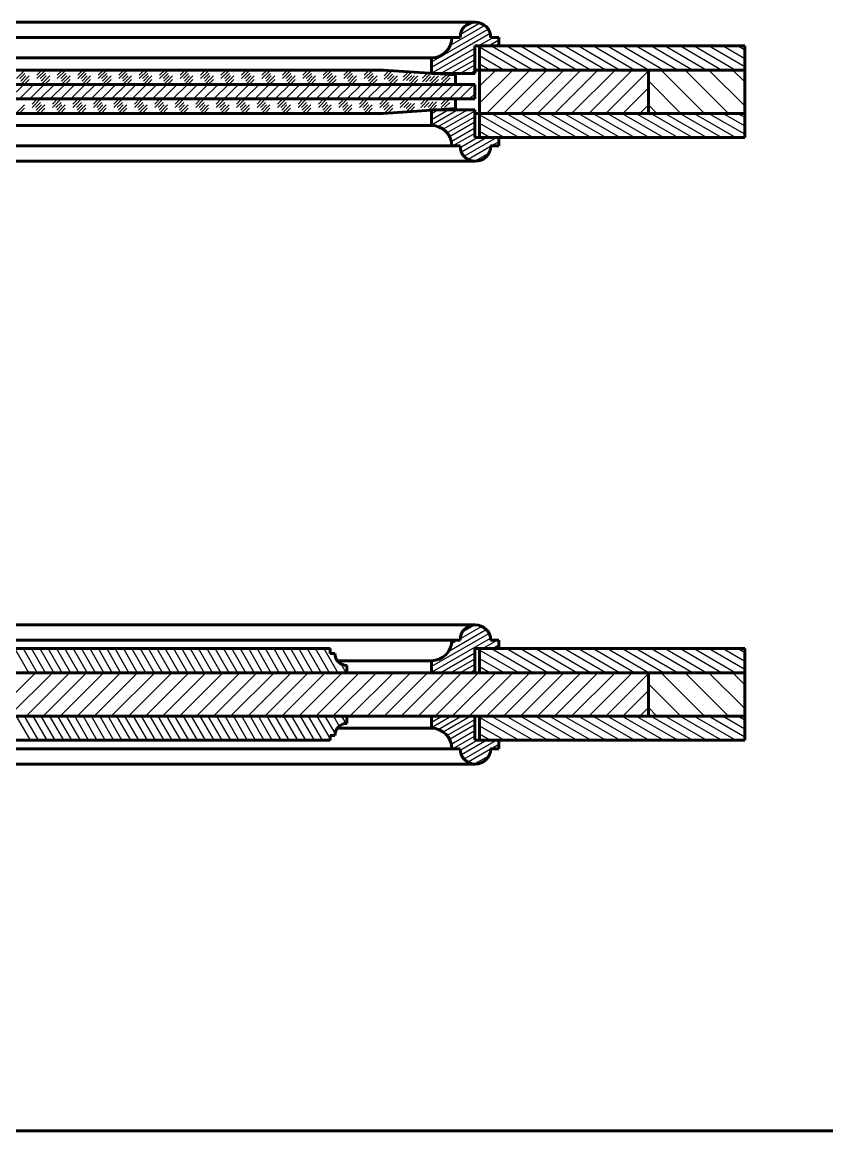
# Model space of a CAD drawing. Header units: inches. Extents: x -4554 to 14101, y -13650 to 2449.
# Drawn here: x 3500.3 to 3834, y -13500 to -13040.1 of the extents above; entities that cross this region are included whole.
import ezdxf

# ---------------------------------------------------------------- set-up
doc = ezdxf.new("R2010")
doc.units = ezdxf.units.IN
doc.layers.add('Слой1', color=7, linetype='Continuous')

# ---------------------------------------------------------------- blocks, each defined once
blk = doc.blocks.new('*B84')
at = {"layer": 'Слой1', "linetype": 'Continuous'}
for p, q in [((3487.76, -13328), (3505.76, -13310)), ((3512.83, -13310), (3494.83, -13328)), ((3501.91, -13328), (3519.91, -13310)), ((3526.98, -13310), (3508.98, -13328)), ((3516.05, -13328), (3534.05, -13310)), ((3541.12, -13310), (3523.12, -13328)), ((3530.19, -13328), (3548.19, -13310)), ((3555.26, -13310), (3537.26, -13328)), ((3544.33, -13328), (3562.33, -13310)), ((3569.4, -13310), (3551.4, -13328)), ((3558.47, -13328), (3576.47, -13310)), ((3583.55, -13310), (3565.55, -13328)), ((3572.62, -13328), (3590.62, -13310)), ((3597.69, -13310), (3579.69, -13328)), ((3586.76, -13328), (3604.76, -13310)), ((3611.83, -13310), (3593.83, -13328)), ((3600.9, -13328), (3618.9, -13310)), ((3625.97, -13310), (3607.97, -13328)), ((3615.04, -13328), (3633.04, -13310)), ((3640.11, -13310), (3622.11, -13328)), ((3629.19, -13328), (3647.19, -13310)), ((3654.26, -13310), (3636.26, -13328)), ((3643.33, -13328), (3661.33, -13310)), ((3668.4, -13310), (3650.4, -13328)), ((3657.47, -13328), (3675.47, -13310)), ((3682.54, -13310), (3664.54, -13328)), ((3671.61, -13328), (3689.61, -13310)), ((3696.68, -13310), (3678.68, -13328)), ((3685.75, -13328), (3703.75, -13310)), ((3710.82, -13310), (3692.82, -13328)), ((3699.9, -13328), (3717.9, -13310)), ((3724.97, -13310), (3706.97, -13328)), ((3714.04, -13328), (3732.04, -13310)), ((3739.11, -13310), (3721.11, -13328)), ((3728.18, -13328), (3746.18, -13310)), ((3753.25, -13310), (3735.25, -13328)), ((3742.32, -13328), (3760, -13310.32)), ((3760, -13317.39), (3749.39, -13328)), ((3756.46, -13328), (3760, -13324.46))]:
    blk.add_line(p, q, dxfattribs=at)
blk = doc.blocks.new('*B85')
at = {"layer": 'Слой1', "linetype": 'Continuous'}
for p, q in [((3765.35, -13310), (3783.35, -13328)), ((3793.25, -13328), (3775.25, -13310)), ((3785.15, -13310), (3800, -13324.85)), ((3800, -13314.95), (3795.05, -13310)), ((3773.45, -13328), (3760, -13314.55)), ((3760, -13324.45), (3763.55, -13328))]:
    blk.add_line(p, q, dxfattribs=at)
blk = doc.blocks.new('*B87')
at = {"layer": 'Слой1', "linetype": 'Continuous'}
for p, q in [((3706.32, -13310), (3690, -13300.58)), ((3695, -13300), (3712.32, -13310)), ((3718.32, -13310), (3701, -13300)), ((3707, -13300), (3724.32, -13310)), ((3730.32, -13310), (3713, -13300)), ((3719, -13300), (3736.32, -13310)), ((3742.32, -13310), (3725, -13300)), ((3731, -13300), (3748.32, -13310)), ((3754.32, -13310), (3737, -13300)), ((3743, -13300), (3760.32, -13310)), ((3766.32, -13310), (3749, -13300)), ((3755, -13300), (3772.32, -13310)), ((3778.32, -13310), (3761, -13300)), ((3767, -13300), (3784.32, -13310)), ((3790.32, -13310), (3773, -13300)), ((3779, -13300), (3796.32, -13310)), ((3800, -13308.66), (3785, -13300)), ((3791, -13300), (3800, -13305.2)), ((3800, -13301.73), (3797, -13300)), ((3690, -13304.04), (3700.32, -13310)), ((3694.32, -13310), (3690, -13307.51))]:
    blk.add_line(p, q, dxfattribs=at)
blk = doc.blocks.new('*B89')
at = {"layer": 'Слой1', "linetype": 'Continuous'}
for p, q in [((3693.92, -13293.65), (3670, -13307.46)), ((3677.22, -13300.98), (3692.75, -13292.02)), ((3690.94, -13290.75), (3681.92, -13295.96)), ((3682.9, -13293.09), (3687.97, -13290.16)), ((3670, -13309.77), (3694.54, -13295.6)), ((3680.98, -13296.5), (3678.36, -13298.01)), ((3697.38, -13296.5), (3691.32, -13300)), ((3695.32, -13300), (3698, -13298.45)), ((3688, -13301.92), (3674, -13310)), ((3670, -13305.15), (3670.27, -13305)), ((3678, -13310), (3688, -13304.23)), ((3688, -13306.54), (3682, -13310)), ((3686, -13310), (3688, -13308.85))]:
    blk.add_line(p, q, dxfattribs=at)
blk = doc.blocks.new('*B91')
at = {"layer": 'Слой1', "linetype": 'Continuous'}
for p, q in [((3706.32, -13338), (3690, -13328.58)), ((3695, -13328), (3712.32, -13338)), ((3718.32, -13338), (3701, -13328)), ((3707, -13328), (3724.32, -13338)), ((3730.32, -13338), (3713, -13328)), ((3719, -13328), (3736.32, -13338)), ((3742.32, -13338), (3725, -13328)), ((3731, -13328), (3748.32, -13338)), ((3754.32, -13338), (3737, -13328)), ((3743, -13328), (3760.32, -13338)), ((3766.32, -13338), (3749, -13328)), ((3755, -13328), (3772.32, -13338)), ((3778.32, -13338), (3761, -13328)), ((3767, -13328), (3784.32, -13338)), ((3790.32, -13338), (3773, -13328)), ((3779, -13328), (3796.32, -13338)), ((3800, -13336.66), (3785, -13328)), ((3791, -13328), (3800, -13333.2)), ((3800, -13329.73), (3797, -13328)), ((3690, -13332.04), (3700.32, -13338)), ((3694.32, -13338), (3690, -13335.51))]:
    blk.add_line(p, q, dxfattribs=at)
blk = doc.blocks.new('*B93')
at = {"layer": 'Слой1', "linetype": 'Continuous'}
for p, q in [((3678.33, -13328), (3670, -13332.81)), ((3670, -13330.5), (3674.33, -13328)), ((3670.33, -13328), (3670, -13328.19)), ((3672.83, -13333.49), (3682.33, -13328)), ((3686.33, -13328), (3674.94, -13334.58)), ((3676.48, -13336), (3688, -13329.35)), ((3688, -13331.66), (3677.59, -13337.67)), ((3678.28, -13339.58), (3688, -13333.97)), ((3688, -13336.27), (3678.95, -13341.5)), ((3681.93, -13342.09), (3689.01, -13338)), ((3693.01, -13338), (3682.45, -13344.1)), ((3683.55, -13345.77), (3697.01, -13338)), ((3698, -13339.74), (3694.95, -13341.5)), ((3694.6, -13341.7), (3685.25, -13347.1)), ((3687.96, -13347.84), (3693.89, -13344.42))]:
    blk.add_line(p, q, dxfattribs=at)
blk = doc.blocks.new('*B95')
at = {"layer": 'Слой1', "linetype": 'Continuous'}
for p, q in [((3503.02, -13310), (3497.24, -13300)), ((3500.71, -13300), (3506.48, -13310)), ((3509.95, -13310), (3504.17, -13300)), ((3507.64, -13300), (3513.41, -13310)), ((3516.87, -13310), (3511.1, -13300)), ((3514.56, -13300), (3520.34, -13310)), ((3523.8, -13310), (3518.03, -13300)), ((3521.49, -13300), (3527.27, -13310)), ((3530.73, -13310), (3524.96, -13300)), ((3528.42, -13300), (3534.19, -13310)), ((3537.66, -13310), (3531.89, -13300)), ((3535.35, -13300), (3541.12, -13310)), ((3544.59, -13310), (3538.81, -13300)), ((3542.28, -13300), (3548.05, -13310)), ((3551.52, -13310), (3545.74, -13300)), ((3549.21, -13300), (3554.98, -13310)), ((3558.44, -13310), (3552.67, -13300)), ((3556.13, -13300), (3561.91, -13310)), ((3565.37, -13310), (3559.6, -13300)), ((3563.06, -13300), (3568.84, -13310)), ((3572.3, -13310), (3566.53, -13300)), ((3569.99, -13300), (3575.76, -13310)), ((3579.23, -13310), (3573.45, -13300)), ((3576.92, -13300), (3582.69, -13310)), ((3586.16, -13310), (3580.38, -13300)), ((3583.85, -13300), (3589.62, -13310)), ((3593.08, -13310), (3587.31, -13300)), ((3590.77, -13300), (3596.55, -13310)), ((3600.01, -13310), (3594.24, -13300)), ((3597.7, -13300), (3603.48, -13310)), ((3606.94, -13310), (3601.17, -13300)), ((3604.63, -13300), (3610.4, -13310)), ((3613.87, -13310), (3608.1, -13300)), ((3611.56, -13300), (3617.33, -13310)), ((3620.8, -13310), (3615.02, -13300)), ((3618.49, -13300), (3624.26, -13310)), ((3627.73, -13310), (3621.95, -13300)), ((3625.42, -13300), (3631.19, -13310)), ((3634.65, -13310), (3632.56, -13306.38))]:
    blk.add_line(p, q, dxfattribs=at)
blk = doc.blocks.new('*B96')
at = {"layer": 'Слой1', "linetype": 'Continuous'}
for p, q in [((3497.82, -13328), (3503.6, -13338)), ((3507.06, -13338), (3501.29, -13328)), ((3504.75, -13328), (3510.52, -13338)), ((3513.99, -13338), (3508.21, -13328)), ((3511.68, -13328), (3517.45, -13338)), ((3520.92, -13338), (3515.14, -13328)), ((3518.61, -13328), (3524.38, -13338)), ((3527.84, -13338), (3522.07, -13328)), ((3525.53, -13328), (3531.31, -13338)), ((3534.77, -13338), (3529, -13328)), ((3532.46, -13328), (3538.24, -13338)), ((3541.7, -13338), (3535.93, -13328)), ((3539.39, -13328), (3545.16, -13338)), ((3548.63, -13338), (3542.85, -13328)), ((3546.32, -13328), (3552.09, -13338)), ((3555.56, -13338), (3549.78, -13328)), ((3553.25, -13328), (3559.02, -13338)), ((3562.48, -13338), (3556.71, -13328)), ((3560.18, -13328), (3565.95, -13338)), ((3569.41, -13338), (3563.64, -13328)), ((3567.1, -13328), (3572.88, -13338)), ((3576.34, -13338), (3570.57, -13328)), ((3574.03, -13328), (3579.81, -13338)), ((3583.27, -13338), (3577.5, -13328)), ((3580.96, -13328), (3586.73, -13338)), ((3590.2, -13338), (3584.42, -13328)), ((3587.89, -13328), (3593.66, -13338)), ((3597.13, -13338), (3591.35, -13328)), ((3594.82, -13328), (3600.59, -13338)), ((3604.05, -13338), (3598.28, -13328)), ((3601.74, -13328), (3607.52, -13338)), ((3610.98, -13338), (3605.21, -13328)), ((3608.67, -13328), (3614.45, -13338)), ((3617.91, -13338), (3612.14, -13328)), ((3615.6, -13328), (3621.37, -13338)), ((3624.84, -13338), (3619.07, -13328)), ((3622.53, -13328), (3627.98, -13337.44)), ((3630.07, -13335.06), (3625.99, -13328)), ((3629.46, -13328), (3631.83, -13332.11)), ((3634.66, -13331.01), (3632.92, -13328))]:
    blk.add_line(p, q, dxfattribs=at)
blk = doc.blocks.new('*B125')
at = {"layer": 'Слой1', "linetype": 'Continuous'}
for p, q in [((3765.35, -13060), (3783.35, -13078)), ((3793.25, -13078), (3775.25, -13060)), ((3785.15, -13060), (3800, -13074.85)), ((3800, -13064.95), (3795.05, -13060)), ((3773.45, -13078), (3760, -13064.55)), ((3760, -13074.45), (3763.55, -13078))]:
    blk.add_line(p, q, dxfattribs=at)
blk = doc.blocks.new('*B127')
at = {"layer": 'Слой1', "linetype": 'Continuous'}
for p, q in [((3695, -13050), (3712.32, -13060)), ((3718.32, -13060), (3701, -13050)), ((3707, -13050), (3724.32, -13060)), ((3730.32, -13060), (3713, -13050)), ((3719, -13050), (3736.32, -13060)), ((3742.32, -13060), (3725, -13050)), ((3731, -13050), (3748.32, -13060)), ((3754.32, -13060), (3737, -13050)), ((3743, -13050), (3760.32, -13060)), ((3766.32, -13060), (3749, -13050)), ((3755, -13050), (3772.32, -13060)), ((3778.32, -13060), (3761, -13050)), ((3767, -13050), (3784.32, -13060)), ((3790.32, -13060), (3773, -13050)), ((3779, -13050), (3796.32, -13060)), ((3800, -13058.66), (3785, -13050)), ((3791, -13050), (3800, -13055.2)), ((3800, -13051.73), (3797, -13050)), ((3706.32, -13060), (3690, -13050.58)), ((3690, -13054.04), (3700.32, -13060)), ((3694.32, -13060), (3690, -13057.51))]:
    blk.add_line(p, q, dxfattribs=at)
blk = doc.blocks.new('*B129')
at = {"layer": 'Слой1', "linetype": 'Continuous'}
for p, q in [((3695, -13078), (3712.32, -13088)), ((3718.32, -13088), (3701, -13078)), ((3707, -13078), (3724.32, -13088)), ((3730.32, -13088), (3713, -13078)), ((3719, -13078), (3736.32, -13088)), ((3742.32, -13088), (3725, -13078)), ((3731, -13078), (3748.32, -13088)), ((3754.32, -13088), (3737, -13078)), ((3743, -13078), (3760.32, -13088)), ((3766.32, -13088), (3749, -13078)), ((3755, -13078), (3772.32, -13088)), ((3778.32, -13088), (3761, -13078)), ((3767, -13078), (3784.32, -13088)), ((3790.32, -13088), (3773, -13078)), ((3779, -13078), (3796.32, -13088)), ((3800, -13086.66), (3785, -13078)), ((3791, -13078), (3800, -13083.2)), ((3800, -13079.73), (3797, -13078)), ((3706.32, -13088), (3690, -13078.58)), ((3690, -13082.04), (3700.32, -13088)), ((3694.32, -13088), (3690, -13085.51))]:
    blk.add_line(p, q, dxfattribs=at)
blk = doc.blocks.new('*B131')
at = {"layer": 'Слой1', "linetype": 'Continuous'}
for p, q in [((3690, -13073.75), (3703.75, -13060)), ((3696.68, -13060), (3690, -13066.68)), ((3710.82, -13060), (3692.82, -13078)), ((3699.9, -13078), (3717.9, -13060)), ((3724.97, -13060), (3706.97, -13078)), ((3714.04, -13078), (3732.04, -13060)), ((3739.11, -13060), (3721.11, -13078)), ((3728.18, -13078), (3746.18, -13060)), ((3753.25, -13060), (3735.25, -13078)), ((3742.32, -13078), (3760, -13060.32)), ((3760, -13067.39), (3749.39, -13078)), ((3756.46, -13078), (3760, -13074.46))]:
    blk.add_line(p, q, dxfattribs=at)
blk = doc.blocks.new('*B133')
at = {"layer": 'Слой1', "linetype": 'Continuous'}
for p, q in [((3500.96, -13066), (3494.96, -13072)), ((3499.2, -13072), (3505.2, -13066)), ((3509.45, -13066), (3503.45, -13072)), ((3507.69, -13072), (3513.69, -13066)), ((3517.93, -13066), (3511.93, -13072)), ((3516.17, -13072), (3522.17, -13066)), ((3526.42, -13066), (3520.42, -13072)), ((3524.66, -13072), (3530.66, -13066)), ((3534.9, -13066), (3528.9, -13072)), ((3533.14, -13072), (3539.14, -13066)), ((3543.39, -13066), (3537.39, -13072)), ((3541.63, -13072), (3547.63, -13066)), ((3551.87, -13066), (3545.87, -13072)), ((3550.11, -13072), (3556.11, -13066)), ((3560.36, -13066), (3554.36, -13072)), ((3558.6, -13072), (3564.6, -13066)), ((3568.84, -13066), (3562.84, -13072)), ((3567.08, -13072), (3573.08, -13066)), ((3577.33, -13066), (3571.33, -13072)), ((3575.57, -13072), (3581.57, -13066)), ((3585.81, -13066), (3579.81, -13072)), ((3584.06, -13072), (3590.06, -13066)), ((3594.3, -13066), (3588.3, -13072)), ((3592.54, -13072), (3598.54, -13066)), ((3602.78, -13066), (3596.78, -13072)), ((3601.03, -13072), (3607.03, -13066)), ((3611.27, -13066), (3605.27, -13072)), ((3609.51, -13072), (3615.51, -13066)), ((3619.75, -13066), (3613.75, -13072)), ((3618, -13072), (3624, -13066)), ((3628.24, -13066), (3622.24, -13072)), ((3626.48, -13072), (3632.48, -13066)), ((3636.72, -13066), (3630.72, -13072)), ((3634.97, -13072), (3640.97, -13066)), ((3645.21, -13066), (3639.21, -13072)), ((3643.45, -13072), (3649.45, -13066)), ((3653.69, -13066), (3647.69, -13072)), ((3651.94, -13072), (3657.94, -13066)), ((3662.18, -13066), (3656.18, -13072)), ((3660.42, -13072), (3666.42, -13066)), ((3670.67, -13066), (3664.67, -13072)), ((3668.91, -13072), (3674.91, -13066)), ((3679.15, -13066), (3673.15, -13072)), ((3677.39, -13072), (3683.39, -13066)), ((3687.64, -13066), (3681.64, -13072)), ((3685.88, -13072), (3688, -13069.88))]:
    blk.add_line(p, q, dxfattribs=at)
blk = doc.blocks.new('*B141')
at = {"layer": 'Слой1', "linetype": 'Continuous'}
for p, q in [((3682.06, -13045.07), (3690.1, -13040.43)), ((3685.47, -13040.79), (3684.7, -13041.23)), ((3670, -13056.65), (3693.57, -13043.04)), ((3694.39, -13044.88), (3670, -13058.96)), ((3692.2, -13041.53), (3677.82, -13049.82)), ((3678.48, -13047.14), (3679.58, -13046.5)), ((3689.52, -13050), (3695.58, -13046.5)), ((3698, -13047.64), (3693.92, -13050)), ((3697.92, -13050), (3698, -13049.95)), ((3670, -13061.27), (3688, -13050.88)), ((3688, -13053.42), (3674, -13061.5)), ((3678, -13061.5), (3688, -13055.73)), ((3688, -13058.04), (3682, -13061.5)), ((3686, -13061.5), (3688, -13060.35))]:
    blk.add_line(p, q, dxfattribs=at)
blk = doc.blocks.new('*B143')
at = {"layer": 'Слой1', "linetype": 'Continuous'}
for p, q in [((3680.93, -13076.5), (3670, -13082.81)), ((3670, -13080.5), (3676.93, -13076.5)), ((3672.93, -13076.5), (3670, -13078.19)), ((3672.83, -13083.49), (3684.93, -13076.5)), ((3688, -13077.04), (3674.94, -13084.58)), ((3676.48, -13086), (3688, -13079.35)), ((3688, -13081.66), (3677.59, -13087.67)), ((3678.28, -13089.58), (3688, -13083.97)), ((3688, -13086.27), (3678.95, -13091.5)), ((3681.93, -13092.09), (3689.01, -13088)), ((3693.01, -13088), (3682.45, -13094.1)), ((3683.55, -13095.77), (3697.01, -13088)), ((3694.6, -13091.7), (3685.25, -13097.1)), ((3698, -13089.74), (3694.95, -13091.5)), ((3687.96, -13097.84), (3693.89, -13094.42))]:
    blk.add_line(p, q, dxfattribs=at)
blk = doc.blocks.new('*B145')
at = {"layer": 'Слой1', "linetype": 'Continuous'}
for p, q in [((3501.45, -13060), (3497.91, -13063.54)), ((3501.45, -13061.41), (3499.32, -13063.54)), ((3499.69, -13066), (3503.22, -13062.46)), ((3499.69, -13064.59), (3501.81, -13062.46)), ((3501.1, -13066), (3503.22, -13063.88)), ((3509.93, -13060), (3506.39, -13063.54)), ((3508.52, -13060), (3506.39, -13062.12)), ((3509.93, -13061.41), (3507.81, -13063.54)), ((3508.17, -13066), (3511.71, -13062.46)), ((3508.17, -13064.59), (3510.29, -13062.46)), ((3509.59, -13066), (3511.71, -13063.88)), ((3518.42, -13060), (3514.88, -13063.54)), ((3517, -13060), (3514.88, -13062.12)), ((3518.42, -13061.41), (3516.29, -13063.54)), ((3516.66, -13066), (3520.19, -13062.46)), ((3516.66, -13064.59), (3518.78, -13062.46)), ((3518.07, -13066), (3520.19, -13063.88)), ((3526.9, -13060), (3523.37, -13063.54)), ((3525.49, -13060), (3523.37, -13062.12)), ((3526.9, -13061.41), (3524.78, -13063.54)), ((3525.14, -13066), (3528.68, -13062.46)), ((3525.14, -13064.59), (3527.26, -13062.46)), ((3526.56, -13066), (3528.68, -13063.88)), ((3535.39, -13060), (3531.85, -13063.54)), ((3533.97, -13060), (3531.85, -13062.12)), ((3535.39, -13061.41), (3533.26, -13063.54)), ((3533.63, -13066), (3537.16, -13062.46)), ((3533.63, -13064.59), (3535.75, -13062.46)), ((3535.04, -13066), (3537.16, -13063.88)), ((3543.87, -13060), (3540.34, -13063.54)), ((3542.46, -13060), (3540.34, -13062.12)), ((3543.87, -13061.41), (3541.75, -13063.54)), ((3542.11, -13066), (3545.65, -13062.46)), ((3542.11, -13064.59), (3544.24, -13062.46)), ((3543.53, -13066), (3545.65, -13063.88)), ((3552.36, -13060), (3548.82, -13063.54)), ((3550.94, -13060), (3548.82, -13062.12)), ((3552.36, -13061.41), (3550.24, -13063.54)), ((3550.6, -13066), (3554.13, -13062.46)), ((3550.6, -13064.59), (3552.72, -13062.46)), ((3552.01, -13066), (3554.13, -13063.88)), ((3560.84, -13060), (3557.31, -13063.54)), ((3559.43, -13060), (3557.31, -13062.12)), ((3560.84, -13061.41), (3558.72, -13063.54)), ((3559.08, -13066), (3562.62, -13062.46)), ((3559.08, -13064.59), (3561.21, -13062.46)), ((3560.5, -13066), (3562.62, -13063.88)), ((3569.33, -13060), (3565.79, -13063.54)), ((3567.91, -13060), (3565.79, -13062.12)), ((3569.33, -13061.41), (3567.21, -13063.54)), ((3567.57, -13066), (3571.11, -13062.46)), ((3567.57, -13064.59), (3569.69, -13062.46)), ((3568.98, -13066), (3571.11, -13063.88)), ((3577.81, -13060), (3574.28, -13063.54)), ((3576.4, -13060), (3574.28, -13062.12)), ((3577.81, -13061.41), (3575.69, -13063.54)), ((3576.06, -13066), (3579.59, -13062.46)), ((3576.06, -13064.59), (3578.18, -13062.46)), ((3577.47, -13066), (3579.59, -13063.88)), ((3586.3, -13060), (3582.76, -13063.54)), ((3584.88, -13060), (3582.76, -13062.12)), ((3586.3, -13061.41), (3584.18, -13063.54)), ((3584.54, -13066), (3588.08, -13062.46)), ((3584.54, -13064.59), (3586.66, -13062.46)), ((3585.95, -13066), (3588.08, -13063.88)), ((3594.78, -13060), (3591.25, -13063.54)), ((3593.37, -13060), (3591.25, -13062.12)), ((3594.78, -13061.41), (3592.66, -13063.54)), ((3593.03, -13066), (3596.56, -13062.46)), ((3593.03, -13064.59), (3595.15, -13062.46)), ((3594.44, -13066), (3596.56, -13063.88)), ((3603.27, -13060), (3599.73, -13063.54)), ((3601.85, -13060), (3599.73, -13062.12)), ((3603.27, -13061.41), (3601.15, -13063.54)), ((3601.51, -13066), (3605.05, -13062.46)), ((3601.51, -13064.59), (3603.63, -13062.46)), ((3602.93, -13066), (3605.05, -13063.88)), ((3611.75, -13060), (3608.22, -13063.54)), ((3610.34, -13060), (3608.22, -13062.12)), ((3611.75, -13061.41), (3609.63, -13063.54)), ((3610, -13066), (3613.53, -13062.46)), ((3610, -13064.59), (3612.12, -13062.46)), ((3611.41, -13066), (3613.53, -13063.88)), ((3620.24, -13060), (3616.7, -13063.54)), ((3618.82, -13060), (3616.7, -13062.12)), ((3620.24, -13061.41), (3618.12, -13063.54)), ((3618.48, -13066), (3622.02, -13062.46)), ((3618.48, -13064.59), (3620.6, -13062.46)), ((3619.9, -13066), (3622.02, -13063.88)), ((3628.72, -13060), (3625.19, -13063.54)), ((3627.31, -13060), (3625.19, -13062.12)), ((3628.72, -13061.41), (3626.6, -13063.54)), ((3626.97, -13066), (3630.5, -13062.46)), ((3626.97, -13064.59), (3629.09, -13062.46)), ((3628.38, -13066), (3630.5, -13063.88)), ((3637.21, -13060), (3633.67, -13063.54)), ((3635.8, -13060), (3633.67, -13062.12)), ((3637.21, -13061.41), (3635.09, -13063.54)), ((3635.45, -13066), (3638.99, -13062.46)), ((3635.45, -13064.59), (3637.57, -13062.46)), ((3636.87, -13066), (3638.99, -13063.88)), ((3645.69, -13060), (3642.16, -13063.54)), ((3644.28, -13060), (3642.16, -13062.12)), ((3645.69, -13061.41), (3643.57, -13063.54)), ((3643.94, -13066), (3647.47, -13062.46)), ((3643.94, -13064.59), (3646.06, -13062.46)), ((3645.35, -13066), (3647.47, -13063.88)), ((3653.92, -13060.26), (3650.38, -13063.8)), ((3652.5, -13060.26), (3650.38, -13062.38)), ((3653.92, -13061.68), (3651.8, -13063.8)), ((3652.42, -13066), (3655.96, -13062.46)), ((3652.42, -13064.59), (3654.54, -13062.46)), ((3653.84, -13066), (3655.96, -13063.88)), ((3661.87, -13060.79), (3658.34, -13064.33)), ((3660.46, -13060.79), (3658.34, -13062.91)), ((3661.87, -13062.21), (3659.75, -13064.33)), ((3660.91, -13066), (3664.44, -13062.46)), ((3660.91, -13064.59), (3663.03, -13062.46)), ((3662.32, -13066), (3664.44, -13063.88)), ((3669.83, -13061.32), (3666.29, -13064.86)), ((3668.41, -13061.32), (3666.29, -13063.44)), ((3669.83, -13062.74), (3667.71, -13064.86)), ((3669.39, -13066), (3672.93, -13062.46)), ((3669.39, -13064.59), (3671.51, -13062.46)), ((3670.81, -13066), (3672.93, -13063.88)), ((3677.78, -13061.85), (3674.25, -13065.39)), ((3676.37, -13061.85), (3674.25, -13063.97)), ((3677.78, -13063.27), (3675.66, -13065.39))]:
    blk.add_line(p, q, dxfattribs=at)
blk = doc.blocks.new('*B146')
at = {"layer": 'Слой1', "linetype": 'Continuous'}
for p, q in [((3507.93, -13072), (3504.39, -13075.54)), ((3506.52, -13072), (3504.39, -13074.12)), ((3507.93, -13073.41), (3505.81, -13075.54)), ((3516.42, -13072), (3512.88, -13075.54)), ((3515, -13072), (3512.88, -13074.12)), ((3516.42, -13073.41), (3514.29, -13075.54)), ((3524.9, -13072), (3521.37, -13075.54)), ((3523.49, -13072), (3521.37, -13074.12)), ((3524.9, -13073.41), (3522.78, -13075.54)), ((3533.39, -13072), (3529.85, -13075.54)), ((3531.97, -13072), (3529.85, -13074.12)), ((3533.39, -13073.41), (3531.26, -13075.54)), ((3541.87, -13072), (3538.34, -13075.54)), ((3540.46, -13072), (3538.34, -13074.12)), ((3541.87, -13073.41), (3539.75, -13075.54)), ((3550.36, -13072), (3546.82, -13075.54)), ((3548.94, -13072), (3546.82, -13074.12)), ((3550.36, -13073.41), (3548.24, -13075.54)), ((3558.84, -13072), (3555.31, -13075.54)), ((3557.43, -13072), (3555.31, -13074.12)), ((3558.84, -13073.41), (3556.72, -13075.54)), ((3567.33, -13072), (3563.79, -13075.54)), ((3565.91, -13072), (3563.79, -13074.12)), ((3567.33, -13073.41), (3565.21, -13075.54)), ((3575.81, -13072), (3572.28, -13075.54)), ((3574.4, -13072), (3572.28, -13074.12)), ((3575.81, -13073.41), (3573.69, -13075.54)), ((3584.3, -13072), (3580.76, -13075.54)), ((3582.88, -13072), (3580.76, -13074.12)), ((3584.3, -13073.41), (3582.18, -13075.54)), ((3592.78, -13072), (3589.25, -13075.54)), ((3591.37, -13072), (3589.25, -13074.12)), ((3592.78, -13073.41), (3590.66, -13075.54)), ((3601.27, -13072), (3597.73, -13075.54)), ((3599.85, -13072), (3597.73, -13074.12)), ((3601.27, -13073.41), (3599.15, -13075.54)), ((3609.75, -13072), (3606.22, -13075.54)), ((3608.34, -13072), (3606.22, -13074.12)), ((3609.75, -13073.41), (3607.63, -13075.54)), ((3618.24, -13072), (3614.7, -13075.54)), ((3616.82, -13072), (3614.7, -13074.12)), ((3618.24, -13073.41), (3616.12, -13075.54)), ((3626.72, -13072), (3623.19, -13075.54)), ((3625.31, -13072), (3623.19, -13074.12)), ((3626.72, -13073.41), (3624.6, -13075.54)), ((3635.21, -13072), (3631.67, -13075.54)), ((3633.8, -13072), (3631.67, -13074.12)), ((3635.21, -13073.41), (3633.09, -13075.54)), ((3643.69, -13072), (3640.16, -13075.54)), ((3642.28, -13072), (3640.16, -13074.12)), ((3643.69, -13073.41), (3641.57, -13075.54)), ((3652.18, -13072), (3648.64, -13075.54)), ((3650.77, -13072), (3648.64, -13074.12)), ((3652.18, -13073.41), (3650.06, -13075.54)), ((3660.67, -13072), (3657.13, -13075.54)), ((3659.25, -13072), (3657.13, -13074.12)), ((3660.67, -13073.41), (3658.54, -13075.54)), ((3669.15, -13072), (3665.62, -13075.54)), ((3667.74, -13072), (3665.62, -13074.12)), ((3669.15, -13073.41), (3667.03, -13075.54)), ((3668.64, -13076.76), (3672.17, -13073.22)), ((3668.64, -13075.34), (3670.76, -13073.22)), ((3677.64, -13072), (3674.1, -13075.54)), ((3676.22, -13072), (3674.1, -13074.12)), ((3677.64, -13073.41), (3675.51, -13075.54)), ((3497.69, -13078), (3501.22, -13074.46)), ((3499.1, -13078), (3501.22, -13075.88)), ((3506.17, -13078), (3509.71, -13074.46)), ((3506.17, -13076.59), (3508.29, -13074.46)), ((3507.59, -13078), (3509.71, -13075.88)), ((3514.66, -13078), (3518.19, -13074.46)), ((3514.66, -13076.59), (3516.78, -13074.46)), ((3516.07, -13078), (3518.19, -13075.88)), ((3523.14, -13078), (3526.68, -13074.46)), ((3523.14, -13076.59), (3525.26, -13074.46)), ((3524.56, -13078), (3526.68, -13075.88)), ((3531.63, -13078), (3535.16, -13074.46)), ((3531.63, -13076.59), (3533.75, -13074.46)), ((3533.04, -13078), (3535.16, -13075.88)), ((3540.11, -13078), (3543.65, -13074.46)), ((3540.11, -13076.59), (3542.24, -13074.46)), ((3541.53, -13078), (3543.65, -13075.88)), ((3548.6, -13078), (3552.13, -13074.46)), ((3548.6, -13076.59), (3550.72, -13074.46)), ((3550.01, -13078), (3552.13, -13075.88)), ((3557.08, -13078), (3560.62, -13074.46)), ((3557.08, -13076.59), (3559.21, -13074.46)), ((3558.5, -13078), (3560.62, -13075.88)), ((3565.57, -13078), (3569.11, -13074.46)), ((3565.57, -13076.59), (3567.69, -13074.46)), ((3566.98, -13078), (3569.11, -13075.88)), ((3574.06, -13078), (3577.59, -13074.46)), ((3574.06, -13076.59), (3576.18, -13074.46)), ((3575.47, -13078), (3577.59, -13075.88)), ((3582.54, -13078), (3586.08, -13074.46)), ((3582.54, -13076.59), (3584.66, -13074.46)), ((3583.95, -13078), (3586.08, -13075.88)), ((3591.03, -13078), (3594.56, -13074.46)), ((3591.03, -13076.59), (3593.15, -13074.46)), ((3592.44, -13078), (3594.56, -13075.88)), ((3599.51, -13078), (3603.05, -13074.46)), ((3599.51, -13076.59), (3601.63, -13074.46)), ((3600.93, -13078), (3603.05, -13075.88)), ((3608, -13078), (3611.53, -13074.46)), ((3608, -13076.59), (3610.12, -13074.46)), ((3609.41, -13078), (3611.53, -13075.88)), ((3616.48, -13078), (3620.02, -13074.46)), ((3616.48, -13076.59), (3618.6, -13074.46)), ((3617.9, -13078), (3620.02, -13075.88)), ((3624.97, -13078), (3628.5, -13074.46)), ((3624.97, -13076.59), (3627.09, -13074.46)), ((3626.38, -13078), (3628.5, -13075.88)), ((3633.45, -13078), (3636.99, -13074.46)), ((3633.45, -13076.59), (3635.57, -13074.46)), ((3634.87, -13078), (3636.99, -13075.88)), ((3641.94, -13078), (3645.47, -13074.46)), ((3641.94, -13076.59), (3644.06, -13074.46)), ((3643.35, -13078), (3645.47, -13075.88)), ((3650.45, -13077.97), (3653.99, -13074.43)), ((3650.45, -13076.56), (3652.57, -13074.43)), ((3651.87, -13077.97), (3653.99, -13075.85)), ((3659.54, -13077.36), (3663.08, -13073.83)), ((3659.54, -13075.95), (3661.67, -13073.83)), ((3660.96, -13077.36), (3663.08, -13075.24)), ((3670.05, -13076.76), (3672.17, -13074.64))]:
    blk.add_line(p, q, dxfattribs=at)

msp = doc.modelspace()

# ---------------------------------------------------------------- linework, layer by layer
at = {"layer": 'Слой1', "color": 7, "linetype": 'Continuous', "lineweight": 60}
for p, q in [((3111.78, -13040.15), (3688.25, -13040.15)), ((3118.1, -13046.5), (3678.5, -13046.5)), ((3678.5, -13046.5), (3681.9, -13046.5)), ((3800, -13050), (3688, -13050)), ((3698, -13050), (3688, -13050)), ((3688, -13050), (3688, -13061.5)), ((3690, -13088), (3690, -13050)), ((3694.6, -13046.5), (3698, -13046.5)), ((3698, -13046.5), (3698, -13050)), ((3800, -13088), (3800, -13050)), ((3670, -13055), (3130, -13055)), ((3670, -13061.5), (3670, -13055)), ((3650, -13060), (3150, -13060)), ((3680, -13062), (3650, -13060)), ((3688, -13061.5), (3670, -13061.5)), ((3680, -13066), (3680, -13062)), ((3800, -13060), (3688, -13060)), ((3760, -13078), (3760, -13060)), ((3688, -13066), (3112, -13066)), ((3688, -13072), (3688, -13066)), ((3688, -13072), (3112, -13072)), ((3680, -13076), (3680, -13072)), ((3650, -13078), (3150, -13078)), ((3680, -13076), (3650, -13078)), ((3670, -13076.5), (3670, -13083)), ((3688, -13076.5), (3670, -13076.5)), ((3688, -13088), (3688, -13076.5)), ((3800, -13078), (3688, -13078)), ((3670, -13083), (3130, -13083)), ((3118.1, -13091.5), (3678.5, -13091.5)), ((3678.5, -13091.5), (3681.9, -13091.5)), ((3800, -13088), (3688, -13088)), ((3698, -13088), (3688, -13088)), ((3694.6, -13091.5), (3698, -13091.5)), ((3698, -13091.5), (3698, -13088)), ((3111.78, -13097.85), (3688.25, -13097.85)), ((3111.78, -13290.15), (3688.25, -13290.15)), ((3118.1, -13296.5), (3678.5, -13296.5)), ((3678.5, -13296.5), (3681.9, -13296.5)), ((3694.6, -13296.5), (3698, -13296.5)), ((3698, -13296.5), (3698, -13300)), ((3627.98, -13300), (3172.02, -13300)), ((3627.98, -13300), (3627.98, -13302)), ((3627.98, -13302), (3629.98, -13302)), ((3800, -13300), (3688, -13300)), ((3688, -13300), (3688, -13310)), ((3698, -13300), (3688, -13300)), ((3690, -13310), (3690, -13300)), ((3800, -13338), (3800, -13300)), ((3631.09, -13305), (3670, -13305)), ((3635, -13307), (3635, -13310)), ((3670, -13310), (3670, -13305)), ((3800, -13310), (3000, -13310)), ((3760, -13328), (3760, -13310)), ((3800, -13328), (3000, -13328)), ((3635, -13331), (3635, -13328)), ((3670, -13328), (3670, -13333)), ((3688, -13338), (3688, -13328)), ((3690, -13328), (3690, -13338)), ((3631.09, -13333), (3670, -13333)), ((3627.98, -13338), (3172.02, -13338)), ((3627.98, -13338), (3627.98, -13336)), ((3627.98, -13336), (3629.98, -13336)), ((3800, -13338), (3688, -13338)), ((3698, -13338), (3688, -13338)), ((3698, -13341.5), (3698, -13338)), ((3118.1, -13341.5), (3678.5, -13341.5)), ((3678.5, -13341.5), (3681.9, -13341.5)), ((3694.6, -13341.5), (3698, -13341.5)), ((3111.78, -13347.85), (3688.25, -13347.85))]:
    msp.add_line(p, q, dxfattribs=at)
at = {"layer": 'Слой1', "linetype": 'Continuous', "lineweight": 60}
msp.add_line((-3250, -13500), (7250, -13500), dxfattribs=at)
at = {"layer": 'Слой1', "color": 7, "linetype": 'Continuous', "lineweight": 60}
for centre, radius, start, end in [((3688.25, -13046.5), 6.35, 0, 180), ((3670, -13046.5), 8.5, 270, 360), ((3670, -13091.5), 8.5, 0, 90), ((3688.25, -13091.5), 6.35, 180, 360), ((3688.25, -13296.5), 6.35, 0, 180), ((3670, -13296.5), 8.5, 270, 360), ((3634.98, -13302), 5, 180, 270.2574), ((3634.98, -13336), 5, 89.7426, 180), ((3670, -13341.5), 8.5, 0, 90), ((3688.25, -13341.5), 6.35, 180, 360)]:
    msp.add_arc(centre, radius, start, end, dxfattribs=at)

# ---------------------------------------------------------------- block references
at = {"layer": 'Слой1'}
for name in ['*B141', '*B127', '*B145', '*B131', '*B125', '*B133', '*B146', '*B143', '*B129', '*B89', '*B95', '*B87', '*B84', '*B85', '*B96', '*B93', '*B91']:
    msp.add_blockref(name, (0, 0), dxfattribs=at)

doc.saveas('drawing.dxf')
